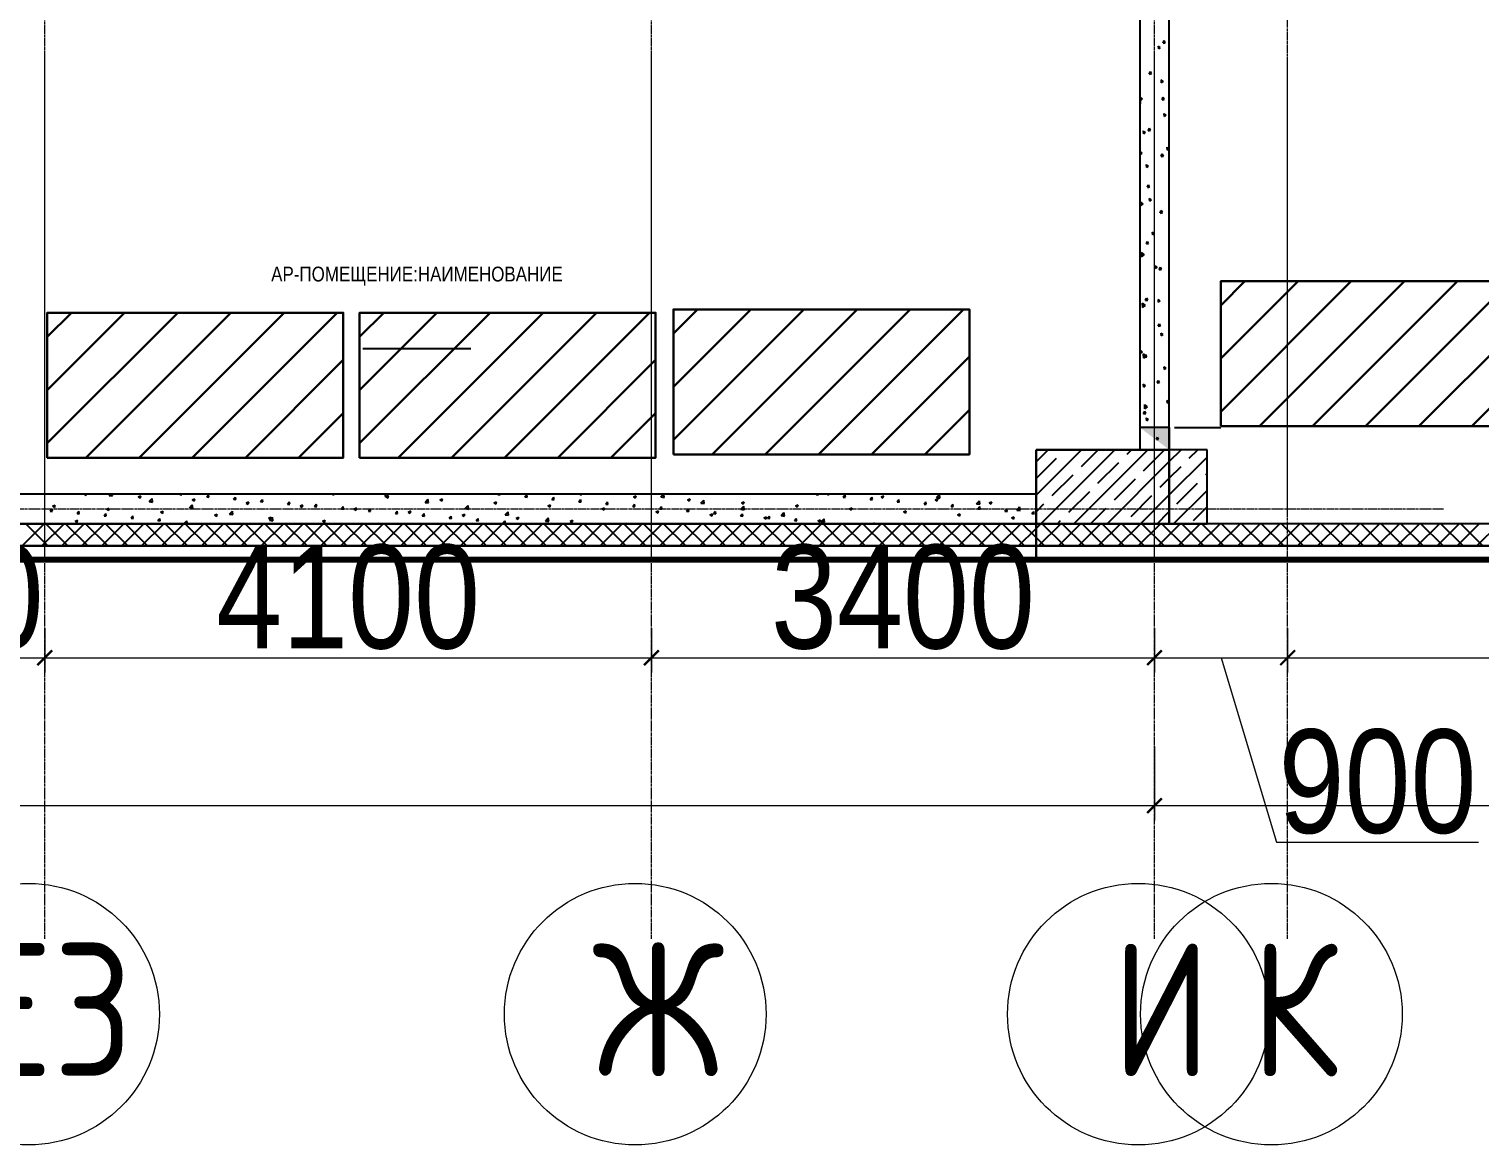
# Model space of a CAD drawing. Header units: millimetres. Extents: x -231292 to 573618, y -153144 to 564035.
# Drawn here: x 28897 to 38703, y 182267 to 189810 of the extents above; entities that cross this region are included whole.
import ezdxf
from ezdxf.enums import TextEntityAlignment as Align

# ---------------------------------------------------------------- set-up
doc = ezdxf.new("R2010")
doc.units = ezdxf.units.MM
doc.linetypes.add('CENTER2', pattern=[28.575, 19.05, -3.175, 3.175, -3.175])
doc.linetypes.add('HIDDEN2', pattern=[4.7625, 3.175, -1.5875])
doc.layers.get('0').update_dxf_attribs({"color": 250})
doc.layers.get('Defpoints').update_dxf_attribs({"color": 250})
for name, color, linetype, lineweight in [('10.3) строит. леса', 20, 'Continuous', 30), ('A-AREA', 250, 'Continuous', 15), ('АР_Колонны', 250, 'Continuous', 35), ('АР_Стены ЖБ', 250, 'Continuous', 35), ('АР_Стены ПЕНОблок', 250, 'Continuous', 20), ('АР_Тонкая', 250, 'Continuous', 5), ('АР_Утеплитель', 250, 'Continuous', 0), ('АР_Штриховка', 250, 'Continuous', 0), ('ОВ_Отопление', 250, 'Continuous', 0), ('РД_Оси_100', 250, 'Continuous', 0), ('РД_Оси_размер', 250, 'Continuous', 0)]:
    doc.layers.add(name, color=color, linetype=linetype, lineweight=lineweight)
doc.styles.add('style1', font='ARIALN.TTF')
doc.styles.add('ккк', font='isocpeur.ttf', dxfattribs={"width": 0.85, "oblique": 15})
doc.dimstyles.new('Dim100_ареал', dxfattribs={"dimscale": 100, "dimtxt": 2.5, "dimasz": 1, "dimexe": 1, "dimexo": 1, "dimgap": 0.5, "dimtad": 1, "dimzin": 12, "dimdsep": 46, "dimtxsty": 'style1', "dimblk": 'ARCHTICK', "dimcen": 1, "dimdle": 1, "dimclrd": 256, "dimclre": 256, "dimaunit": 1, "dimadec": 0, "dimazin": 3, "dimtfac": 1, "dimtmove": 1, "dimatfit": 3, "dimldrblk": 'OPEN30', "dimfxl": 2, "dimfxlon": 1, "dimtolj": 1, "dimtzin": 0, "dimlwd": 9, "dimlwe": 9, "dimarcsym": 0})

# ---------------------------------------------------------------- blocks, each defined once
blk = doc.blocks.new('A-iden')
at = {"linetype": 'Continuous', "lineweight": 5}
blk.add_circle((-0.729, -4.063), 5.894, dxfattribs=at)
at = {"color": 0, "linetype": 'Continuous', "lineweight": 20, "style": 'ккк', "width": 0.85}
blk.add_attdef('ID', text='', height=6, dxfattribs=at).set_placement((0.314, -3.853), align=Align.MIDDLE_CENTER)
blk = doc.blocks.new('_ArchTick')
at = {"color": 0, "linetype": 'ByBlock', "const_width": 0.15}
blk.add_lwpolyline([(-0.5, -0.5), (0.5, 0.5)], dxfattribs=at)
blk = doc.blocks.new('*D163')
at = {"layer": 'Defpoints', "color": 0, "transparency": 16777216}
for p in [(1213952.9, 135907.8), (1215752.9, 135907.8), (1215752.9, 134907.8)]:
    blk.add_point(p, dxfattribs=at)
at = {"layer": 'РД_Оси_размер', "lineweight": 9, "transparency": 16777216}
for p, q in [((1213952.9, 135107.8), (1213952.9, 134807.8)), ((1215752.9, 135107.8), (1215752.9, 134807.8)), ((1213852.9, 134907.8), (1215852.9, 134907.8))]:
    blk.add_line(p, q, dxfattribs=at)
at = {"layer": 'РД_Оси_размер', "lineweight": 9, "transparency": 16777216, "xscale": 100, "yscale": 100, "zscale": 100, "rotation": 180}
blk.add_blockref('_ArchTick', (1213952.9, 134907.8), dxfattribs=at)
at = {"layer": 'РД_Оси_размер', "lineweight": 9, "transparency": 16777216, "xscale": 100, "yscale": 100, "zscale": 100}
blk.add_blockref('_ArchTick', (1215752.9, 134907.8), dxfattribs=at)
at = {"layer": 'РД_Оси_размер', "color": 0, "transparency": 16777216, "insert": (1214852.9, 135315.2), "char_height": 700, "attachment_point": 5, "style": 'style1'}
blk.add_mtext('\\A1;1800', dxfattribs=at)
blk = doc.blocks.new('_Open30')
at = {"color": 0, "linetype": 'ByBlock', "lineweight": -2}
for p, q in [((-1, 0.268), (0, 0)), ((0, 0), (-1, -0.268)), ((0, 0), (-1, 0))]:
    blk.add_line(p, q, dxfattribs=at)
blk = doc.blocks.new('*D164')
at = {"layer": 'Defpoints', "color": 0, "transparency": 16777216}
for p in [(1215752.9, 135907.8), (1219852.9, 135907.8), (1219852.9, 134907.8)]:
    blk.add_point(p, dxfattribs=at)
at = {"layer": 'РД_Оси_размер', "lineweight": 9, "transparency": 16777216}
for p, q in [((1215752.9, 135107.8), (1215752.9, 134807.8)), ((1219852.9, 135107.8), (1219852.9, 134807.8)), ((1215652.9, 134907.8), (1219952.9, 134907.8))]:
    blk.add_line(p, q, dxfattribs=at)
at = {"layer": 'РД_Оси_размер', "lineweight": 9, "transparency": 16777216, "xscale": 100, "yscale": 100, "zscale": 100, "rotation": 180}
blk.add_blockref('_ArchTick', (1215752.9, 134907.8), dxfattribs=at)
at = {"layer": 'РД_Оси_размер', "lineweight": 9, "transparency": 16777216, "xscale": 100, "yscale": 100, "zscale": 100}
blk.add_blockref('_ArchTick', (1219852.9, 134907.8), dxfattribs=at)
at = {"layer": 'РД_Оси_размер', "color": 0, "transparency": 16777216, "insert": (1217802.9, 135315.2), "char_height": 700, "attachment_point": 5, "style": 'style1'}
blk.add_mtext('\\A1;4100', dxfattribs=at)
blk = doc.blocks.new('*D165')
at = {"layer": 'Defpoints', "color": 0, "transparency": 16777216}
for p in [(1219852.9, 135907.8), (1223252.9, 135907.8), (1223252.9, 134907.8)]:
    blk.add_point(p, dxfattribs=at)
at = {"layer": 'РД_Оси_размер', "lineweight": 9, "transparency": 16777216}
for p, q in [((1219852.9, 135107.8), (1219852.9, 134807.8)), ((1223252.9, 135107.8), (1223252.9, 134807.8)), ((1219752.9, 134907.8), (1223352.9, 134907.8))]:
    blk.add_line(p, q, dxfattribs=at)
at = {"layer": 'РД_Оси_размер', "lineweight": 9, "transparency": 16777216, "xscale": 100, "yscale": 100, "zscale": 100, "rotation": 180}
blk.add_blockref('_ArchTick', (1219852.9, 134907.8), dxfattribs=at)
at = {"layer": 'РД_Оси_размер', "lineweight": 9, "transparency": 16777216, "xscale": 100, "yscale": 100, "zscale": 100}
blk.add_blockref('_ArchTick', (1223252.9, 134907.8), dxfattribs=at)
at = {"layer": 'РД_Оси_размер', "color": 0, "transparency": 16777216, "insert": (1221552.9, 135315.2), "char_height": 700, "attachment_point": 5, "style": 'style1'}
blk.add_mtext('\\A1;3400', dxfattribs=at)
blk = doc.blocks.new('*D166')
at = {"layer": 'Defpoints', "color": 0, "transparency": 16777216}
for p in [(1223252.9, 135907.8), (1224152.9, 135907.8), (1224152.9, 134907.8)]:
    blk.add_point(p, dxfattribs=at)
at = {"layer": 'РД_Оси_размер', "lineweight": 9, "transparency": 16777216}
for p, q in [((1223252.9, 135107.8), (1223252.9, 134807.8)), ((1224152.9, 135107.8), (1224152.9, 134807.8)), ((1223152.9, 134907.8), (1224252.9, 134907.8)), ((1223702.9, 134907.8), (1224077.1, 133660.6)), ((1224077.1, 133660.6), (1225443.4, 133660.6))]:
    blk.add_line(p, q, dxfattribs=at)
at = {"layer": 'РД_Оси_размер', "lineweight": 9, "transparency": 16777216, "xscale": 100, "yscale": 100, "zscale": 100, "rotation": 180}
blk.add_blockref('_ArchTick', (1223252.9, 134907.8), dxfattribs=at)
at = {"layer": 'РД_Оси_размер', "lineweight": 9, "transparency": 16777216, "xscale": 100, "yscale": 100, "zscale": 100}
blk.add_blockref('_ArchTick', (1224152.9, 134907.8), dxfattribs=at)
at = {"layer": 'РД_Оси_размер', "color": 0, "transparency": 16777216, "insert": (1224760.2, 134068), "char_height": 700, "attachment_point": 5, "style": 'style1'}
blk.add_mtext('\\A1;900', dxfattribs=at)
blk = doc.blocks.new('*D167')
at = {"layer": 'Defpoints', "color": 0, "transparency": 16777216}
for p in [(1224152.9, 135907.8), (1229252.9, 135907.8), (1229252.9, 134907.8)]:
    blk.add_point(p, dxfattribs=at)
at = {"layer": 'РД_Оси_размер', "lineweight": 9, "transparency": 16777216}
for p, q in [((1224152.9, 135107.8), (1224152.9, 134807.8)), ((1229252.9, 135107.8), (1229252.9, 134807.8)), ((1224052.9, 134907.8), (1229352.9, 134907.8))]:
    blk.add_line(p, q, dxfattribs=at)
at = {"layer": 'РД_Оси_размер', "lineweight": 9, "transparency": 16777216, "xscale": 100, "yscale": 100, "zscale": 100, "rotation": 180}
blk.add_blockref('_ArchTick', (1224152.9, 134907.8), dxfattribs=at)
at = {"layer": 'РД_Оси_размер', "lineweight": 9, "transparency": 16777216, "xscale": 100, "yscale": 100, "zscale": 100}
blk.add_blockref('_ArchTick', (1229252.9, 134907.8), dxfattribs=at)
at = {"layer": 'РД_Оси_размер', "color": 0, "transparency": 16777216, "insert": (1226702.9, 135315.2), "char_height": 700, "attachment_point": 5, "style": 'style1'}
blk.add_mtext('\\A1;5100', dxfattribs=at)
blk = doc.blocks.new('*D205')
at = {"layer": 'Defpoints', "color": 0, "transparency": 16777216}
for p in [(1195652.9, 135907.8), (1223252.9, 135907.8), (1223252.9, 133907.8)]:
    blk.add_point(p, dxfattribs=at)
at = {"layer": 'РД_Оси_размер', "lineweight": 9, "transparency": 16777216}
for p, q in [((1195652.9, 134107.8), (1195652.9, 133807.8)), ((1223252.9, 134107.8), (1223252.9, 133807.8)), ((1195552.9, 133907.8), (1223352.9, 133907.8))]:
    blk.add_line(p, q, dxfattribs=at)
at = {"layer": 'РД_Оси_размер', "lineweight": 9, "transparency": 16777216, "xscale": 100, "yscale": 100, "zscale": 100, "rotation": 180}
blk.add_blockref('_ArchTick', (1195652.9, 133907.8), dxfattribs=at)
at = {"layer": 'РД_Оси_размер', "lineweight": 9, "transparency": 16777216, "xscale": 100, "yscale": 100, "zscale": 100}
blk.add_blockref('_ArchTick', (1223252.9, 133907.8), dxfattribs=at)
at = {"layer": 'РД_Оси_размер', "color": 0, "transparency": 16777216, "insert": (1209452.9, 134315.2), "char_height": 700, "attachment_point": 5, "style": 'style1'}
blk.add_mtext('\\A1;27600', dxfattribs=at)
blk = doc.blocks.new('*D98')
at = {"layer": 'Defpoints', "color": 0, "transparency": 16777216}
for p in [(1241252.9, 222413.9), (1223252.9, 135907.8), (1241252.9, 133907.8)]:
    blk.add_point(p, dxfattribs=at)
at = {"layer": 'РД_Оси_размер', "lineweight": 9, "transparency": 16777216}
for p, q in [((1223252.9, 134307.8), (1223252.9, 133807.8)), ((1241252.9, 134307.8), (1241252.9, 133807.8)), ((1223152.9, 133907.8), (1241352.9, 133907.8))]:
    blk.add_line(p, q, dxfattribs=at)
at = {"layer": 'РД_Оси_размер', "lineweight": 9, "transparency": 16777216, "xscale": 100, "yscale": 100, "zscale": 100, "rotation": 180}
blk.add_blockref('_ArchTick', (1223252.9, 133907.8), dxfattribs=at)
at = {"layer": 'РД_Оси_размер', "lineweight": 9, "transparency": 16777216, "xscale": 100, "yscale": 100, "zscale": 100}
blk.add_blockref('_ArchTick', (1241252.9, 133907.8), dxfattribs=at)
at = {"layer": 'РД_Оси_размер', "color": 0, "transparency": 16777216, "insert": (1232252.9, 134315.2), "char_height": 700, "attachment_point": 5, "style": 'style1'}
blk.add_mtext('\\A1;18000', dxfattribs=at)
blk = doc.blocks.new('оси_рен')
at = {"layer": 'РД_Оси_100', "color": 251, "linetype": 'CENTER2', "true_color": 0x636466}
for p, q in [((1215752.916, 135558.25), (1215752.916, 223268.25)), ((1219852.916, 135558.25), (1219852.916, 223268.25)), ((1223252.916, 135558.25), (1223252.916, 223268.25)), ((1215752.916, 133007.755), (1215752.916, 138964.071)), ((1219852.916, 133007.755), (1219852.916, 138964.071)), ((1223252.916, 133007.755), (1223252.916, 138964.071)), ((1189697.958, 135913.25), (1225207.916, 135913.25))]:
    blk.add_line(p, q, dxfattribs=at)
for points in [[(1224152.916, 135913.25), (1224152.916, 223268.25)], [(1224152.916, 133007.755), (1224152.916, 138964.071)]]:
    blk.add_lwpolyline(points, dxfattribs=at)
at = {"layer": 'РД_Оси_100', "color": 251, "true_color": 0x636466, "xscale": 150, "yscale": 150, "zscale": 100}
for p, values in [((1215752.916, 133107.755), {'ID': 'Е3'}), ((1219852.916, 133107.755), {'ID': 'Ж'}), ((1223252.916, 133107.755), {'ID': 'И'}), ((1224152.182, 133107.755), {'ID': 'К'})]:
    blk.add_blockref('A-iden', p, dxfattribs=at).add_auto_attribs(values)
at = {"layer": 'РД_Оси_размер', "color": 251, "true_color": 0x636466}
for base, p1, p2, picture, middle in [((1241252.916, 133907.755), (1223252.916, 135907.755), (1241252.916, 222413.947), '*D98', (1232252.916, 134315.156)), ((1223252.916, 133907.755), (1195652.916, 135907.755), (1223252.916, 135907.755), '*D205', (1209452.916, 134315.156)), ((1215752.916, 134907.755), (1213952.916, 135907.755), (1215752.916, 135907.755), '*D163', (1214852.916, 135315.156)), ((1219852.916, 134907.755), (1215752.916, 135907.755), (1219852.916, 135907.755), '*D164', (1217802.916, 135315.156)), ((1223252.916, 134907.755), (1219852.916, 135907.755), (1223252.916, 135907.755), '*D165', (1221552.916, 135315.156)), ((1224152.916, 134907.755), (1223252.916, 135907.755), (1224152.916, 135907.755), '*D166', (1224127.076, 134067.952)), ((1229252.916, 134907.755), (1224152.916, 135907.755), (1229252.916, 135907.755), '*D167', (1226702.916, 135315.156))]:
    dim = blk.add_linear_dim(base=base, p1=p1, p2=p2, dimstyle='Dim100_ареал', override={"dimtxt": 7}, dxfattribs=at)
    dim.commit()
    dim.dimension.update_dxf_attribs({"geometry": picture, "text_midpoint": middle})

msp = doc.modelspace()

# ---------------------------------------------------------------- hatches: boundary and pattern name
at = {"layer": '10.3) строит. леса'}
h = msp.add_hatch(dxfattribs=at)
h.set_pattern_fill('ANSI31', color=256, scale=80)
h.set_pattern_definition([(45, (37391.1, 333143.9), (-179.60512, 179.60512), [])])
h.paths.add_polyline_path([(36950.882, 187125.39), (38950.882, 187125.39), (38950.882, 188105.39), (36950.882, 188105.39)])
h = msp.add_hatch(dxfattribs=at)
h.set_pattern_fill('ANSI31', color=256, scale=80)
h.set_pattern_definition([(45, (29460.32, 332930.5), (-179.60512, 179.60512), [])])
h.paths.add_polyline_path([(29020.087, 186911.998), (31020.087, 186911.998), (31020.087, 187891.998), (29020.087, 187891.998)])
h = msp.add_hatch(dxfattribs=at)
h.set_pattern_fill('ANSI31', color=256, scale=80)
h.set_pattern_definition([(45, (31571.2, 332930.5), (-179.60512, 179.60512), [])])
h.paths.add_polyline_path([(31130.983, 186911.998), (33130.983, 186911.998), (33130.983, 187891.998), (31130.983, 187891.998)])
h = msp.add_hatch(dxfattribs=at)
h.set_pattern_fill('ANSI31', color=256, scale=80)
h.set_pattern_definition([(45, (33692.32, 332953.67), (-179.60512, 179.60512), [])])
h.paths.add_polyline_path([(33252.086, 186935.169), (35252.086, 186935.169), (35252.086, 187915.169), (33252.086, 187915.169)])
at = {"layer": 'ОВ_Отопление', "linetype": 'Continuous', "lineweight": 25, "true_color": 0x000000}
for points in [[(36603.243, 187116.253), (36403.243, 187116.253), (36503.243, 187041.253)], [(36603.243, 186966.253), (36603.243, 187116.253), (36503.243, 187041.253)]]:
    msp.add_hatch(color=18, dxfattribs=at).paths.add_polyline_path(points, flags=0)

# ---------------------------------------------------------------- linework, layer by layer
at = {"color": 18, "lineweight": 25, "true_color": 0x000000}
msp.add_line((36637.893, 187115.985, 580), (36950.882, 187115.985, 580), dxfattribs=at)
at = {"layer": '10.3) строит. леса', "elevation": 580}
msp.add_lwpolyline([(36950.882, 187125.39), (38950.882, 187125.39), (38950.882, 188105.39), (36950.882, 188105.39)], close=True, dxfattribs=at)
at = {"layer": '10.3) строит. леса'}
for points in [[(29020.087, 186911.998), (31020.087, 186911.998), (31020.087, 187891.998), (29020.087, 187891.998)], [(31130.983, 186911.998), (33130.983, 186911.998), (33130.983, 187891.998), (31130.983, 187891.998)], [(33252.086, 186935.169), (35252.086, 186935.169), (35252.086, 187915.169), (33252.086, 187915.169)]]:
    msp.add_lwpolyline(points, close=True, dxfattribs=at)
at = {"layer": 'A-AREA', "color": 18, "lineweight": 25, "true_color": 0x000000}
msp.add_line((31153.361, 187650.185), (31883.361, 187650.185), dxfattribs=at)
at = {"layer": 'АР_Колонны', "color": 18, "linetype": 'HIDDEN2', "lineweight": 25, "true_color": 0x000000}
for p, q in [((35703.243, 186966.253), (36603.243, 186966.253)), ((35703.243, 186466.253), (35703.243, 186966.253)), ((36603.243, 186966.253), (36603.243, 186466.253)), ((36603.243, 186466.253), (35703.243, 186466.253))]:
    msp.add_line(p, q, dxfattribs=at)
at = {"layer": 'АР_Колонны', "color": 18, "linetype": 'Continuous', "lineweight": 25, "true_color": 0x000000}
for p, q in [((35703.243, 186966.253), (35703.243, 186466.253)), ((36603.243, 186966.253), (35703.243, 186966.253)), ((36603.243, 186966.253), (35703.243, 186966.253)), ((35703.243, 186966.253), (35703.243, 186466.253)), ((36603.243, 186466.253), (36603.243, 186966.253)), ((36603.243, 186466.253), (36603.243, 186966.253)), ((35703.243, 186466.253), (36603.243, 186466.253)), ((35703.243, 186466.253), (36603.243, 186466.253))]:
    msp.add_line(p, q, dxfattribs=at)
at = {"layer": 'АР_Стены ЖБ', "color": 18, "linetype": 'Continuous', "lineweight": 25, "true_color": 0x000000}
for p, q in [((36603.243, 186966.253), (35703.243, 186966.253)), ((35703.243, 186966.253), (35703.243, 186466.253)), ((36603.243, 186966.253), (36603.243, 186466.253)), ((36858.243, 186966.253), (36603.243, 186966.253)), ((36603.243, 186466.253), (36603.243, 186966.253)), ((36858.243, 186466.253), (36858.243, 186966.253)), ((35703.243, 186466.253), (36603.243, 186466.253)), ((36603.243, 186466.253), (36858.243, 186466.253))]:
    msp.add_line(p, q, dxfattribs=at)
at = {"layer": 'АР_Стены ПЕНОблок', "color": 18, "linetype": 'Continuous', "lineweight": 25, "true_color": 0x000000}
for p, q in [((36403.243, 192246.783), (36403.243, 186966.253)), ((36603.243, 186966.253), (36603.243, 192246.783)), ((36403.243, 186966.253), (36603.243, 186966.253)), ((35703.243, 186666.253), (16803.243, 186666.253)), ((35703.243, 186466.253), (35703.243, 186666.253)), ((16803.243, 186466.253), (35703.243, 186466.253))]:
    msp.add_line(p, q, dxfattribs=at)
at = {"layer": 'АР_Тонкая', "color": 18, "linetype": 'Continuous', "lineweight": 25, "true_color": 0x000000}
for p, q in [((35703.243, 186316.253), (16803.243, 186316.253)), ((16803.243, 186236.253), (35703.243, 186236.253)), ((35703.243, 186236.253), (16803.243, 186236.253)), ((35703.243, 186236.253), (35703.243, 186316.253)), ((54253.243, 186316.253), (35703.243, 186316.253)), ((35703.243, 186316.253), (35703.243, 186236.253)), ((35703.243, 186211.253), (35703.243, 186236.253)), ((35703.243, 186236.253), (54173.243, 186236.253)), ((54173.243, 186236.253), (35703.243, 186236.253)), ((35703.243, 186236.253), (35703.243, 186211.253)), ((16803.243, 186211.253), (35703.243, 186211.253)), ((35703.243, 186211.253), (54148.243, 186211.253))]:
    msp.add_line(p, q, dxfattribs=at)
at = {"layer": 'АР_Утеплитель', "color": 18, "linetype": 'Continuous', "lineweight": 25, "true_color": 0x000000}
for p, q in [((35703.243, 186466.253), (16803.243, 186466.253)), ((35703.243, 186316.253), (35703.243, 186466.253)), ((54403.243, 186466.253), (35703.243, 186466.253)), ((35703.243, 186466.253), (35703.243, 186316.253)), ((16803.243, 186316.253), (35703.243, 186316.253)), ((35703.243, 186316.253), (54253.243, 186316.253))]:
    msp.add_line(p, q, dxfattribs=at)
at = {"layer": 'АР_Штриховка', "color": 18, "linetype": 'Continuous', "lineweight": 25, "true_color": 0x000000}
for p, q in [((36406.295, 189655.689), (36403.243, 189658.105)), ((36542.625, 189684.165), (36529.29, 189693.347)), ((36531.463, 189675.133), (36529.803, 189694.11)), ((36531.47, 189675.125), (36543.144, 189684.921)), ((36560.903, 189714.505), (36568.651, 189731.908)), ((36560.93, 189714.431), (36575.89, 189717.339)), ((36575.875, 189717.333), (36568.663, 189731.828)), ((36403.243, 189653.898), (36406.085, 189655.976)), ((36467.923, 189505.668), (36475.671, 189523.072)), ((36467.95, 189505.595), (36482.91, 189508.503)), ((36482.895, 189508.496), (36475.683, 189522.991)), ((36562.548, 189456.435), (36549.213, 189465.616)), ((36551.387, 189447.403), (36549.727, 189466.38)), ((36551.394, 189447.394), (36563.068, 189457.191)), ((36413.382, 189312.863), (36403.243, 189320.888)), ((36403.243, 189305.887), (36413.172, 189313.15)), ((36422.454, 189338.882), (36409.119, 189348.063)), ((36411.292, 189329.849), (36409.632, 189348.827)), ((36411.299, 189329.841), (36422.974, 189339.637)), ((36554.463, 189331.727), (36562.211, 189349.13)), ((36554.49, 189331.654), (36569.45, 189334.562)), ((36569.435, 189334.555), (36562.223, 189349.05)), ((36582.472, 189228.705), (36569.137, 189237.886)), ((36571.311, 189219.673), (36569.65, 189238.65)), ((36571.318, 189219.664), (36582.992, 189229.46)), ((36442.378, 189111.152), (36429.043, 189120.333)), ((36431.216, 189102.119), (36429.556, 189121.097)), ((36431.223, 189102.111), (36442.897, 189111.907)), ((36461.483, 189122.891), (36469.231, 189140.294)), ((36461.51, 189122.817), (36476.47, 189125.725)), ((36476.455, 189125.719), (36469.243, 189140.214)), ((36420.468, 188970.036), (36403.243, 188983.671)), ((36602.396, 189000.975), (36589.061, 189010.156)), ((36591.234, 188991.942), (36589.574, 189010.92)), ((36591.241, 188991.934), (36602.916, 189001.73)), ((36403.243, 188957.877), (36420.258, 188970.323)), ((36462.302, 188883.422), (36448.967, 188892.603)), ((36451.14, 188874.389), (36449.479, 188893.367)), ((36451.147, 188874.381), (36462.821, 188884.177)), ((36548.023, 188948.949), (36555.771, 188966.352)), ((36548.05, 188948.876), (36563.01, 188951.784)), ((36562.995, 188951.778), (36555.783, 188966.273)), ((36455.043, 188740.113), (36462.791, 188757.516)), ((36455.07, 188740.04), (36470.03, 188742.948)), ((36470.015, 188742.941), (36462.803, 188757.436)), ((36427.555, 188627.209), (36408.514, 188642.282)), ((36409.235, 188613.878), (36408.644, 188642.447)), ((36408.894, 188614), (36427.345, 188627.496)), ((36482.225, 188655.692), (36468.891, 188664.873)), ((36471.064, 188646.659), (36469.403, 188665.636)), ((36471.07, 188646.651), (36482.745, 188656.447)), ((36541.583, 188566.171), (36549.331, 188583.574)), ((36556.554, 188569), (36549.343, 188583.495)), ((36541.61, 188566.099), (36556.57, 188569.007)), ((36502.149, 188427.962), (36488.814, 188437.143)), ((36490.987, 188418.929), (36489.327, 188437.906)), ((36490.994, 188418.921), (36502.669, 188428.717)), ((36434.642, 188284.382), (36415.6, 188299.455)), ((36416.321, 188271.051), (36415.731, 188299.62)), ((36415.981, 188271.173), (36434.431, 188284.669)), ((36448.603, 188357.335), (36456.351, 188374.738)), ((36448.63, 188357.262), (36463.59, 188360.17)), ((36463.574, 188360.164), (36456.363, 188374.659)), ((36522.073, 188200.232), (36508.738, 188209.413)), ((36510.911, 188191.199), (36509.251, 188210.176)), ((36510.918, 188191.191), (36522.593, 188200.987)), ((36535.143, 188183.394), (36542.891, 188200.797)), ((36535.17, 188183.321), (36550.13, 188186.229)), ((36550.114, 188186.223), (36542.903, 188200.718)), ((36442.163, 187974.557), (36449.911, 187991.96)), ((36457.134, 187977.386), (36449.923, 187991.881)), ((36441.728, 187941.555), (36422.687, 187956.628)), ((36423.408, 187928.224), (36422.817, 187956.793)), ((36423.067, 187928.346), (36441.518, 187941.843)), ((36442.19, 187974.485), (36457.15, 187977.393)), ((36541.997, 187972.501), (36528.662, 187981.683)), ((36530.835, 187963.469), (36529.175, 187982.446)), ((36530.842, 187963.46), (36542.516, 187973.257)), ((36528.703, 187800.616), (36536.451, 187818.019)), ((36528.73, 187800.544), (36543.69, 187803.451)), ((36543.674, 187803.445), (36536.462, 187817.94)), ((36561.921, 187744.771), (36548.586, 187753.953)), ((36550.759, 187735.739), (36549.098, 187754.716)), ((36550.766, 187735.73), (36562.44, 187745.526)), ((36421.826, 187627.218), (36408.491, 187636.4)), ((36410.664, 187618.185), (36409.004, 187637.163)), ((36410.671, 187618.177), (36422.345, 187627.973)), ((36448.815, 187598.729), (36429.773, 187613.801)), ((36430.494, 187585.397), (36429.904, 187613.966)), ((36430.154, 187585.52), (36448.605, 187599.016)), ((36435.723, 187591.779), (36443.471, 187609.182)), ((36450.694, 187594.609), (36443.482, 187609.104)), ((36435.75, 187591.707), (36450.71, 187594.615)), ((36581.844, 187517.041), (36568.51, 187526.223)), ((36570.683, 187508.008), (36569.022, 187526.986)), ((36570.689, 187508), (36582.364, 187517.796)), ((36441.75, 187399.488), (36428.415, 187408.67)), ((36430.588, 187390.455), (36428.928, 187409.433)), ((36522.263, 187417.838), (36530.011, 187435.241)), ((36522.29, 187417.766), (36537.25, 187420.674)), ((36537.234, 187420.667), (36530.022, 187435.163)), ((36430.595, 187390.447), (36442.269, 187400.243)), ((36429.283, 187209.001), (36437.031, 187226.405)), ((36429.31, 187208.93), (36444.27, 187211.838)), ((36455.901, 187255.902), (36436.86, 187270.975)), ((36437.581, 187242.571), (36436.99, 187271.14)), ((36444.254, 187211.831), (36437.042, 187226.326)), ((36437.241, 187242.693), (36455.691, 187256.189)), ((36601.768, 187289.311), (36588.433, 187298.493)), ((36590.606, 187280.278), (36588.946, 187299.256)), ((36590.613, 187280.27), (36602.288, 187290.066)), ((36461.674, 187171.758), (36448.339, 187180.94)), ((36450.512, 187162.725), (36448.851, 187181.702)), ((36450.519, 187162.717), (36462.193, 187172.513)), ((36515.823, 187035.06), (36523.571, 187052.463)), ((36515.85, 187034.988), (36530.81, 187037.896)), ((36530.794, 187037.89), (36523.582, 187052.385)), ((35703.243, 186883.984), (35785.512, 186966.253)), ((35703.243, 186659.477), (36010.019, 186966.253)), ((35734.525, 186466.253), (36234.525, 186966.253)), ((35896.661, 186965.149), (35897.766, 186966.253)), ((35959.032, 186466.253), (36459.032, 186966.253)), ((36008.914, 186852.895), (36122.272, 186966.253)), ((36317.611, 186937.085), (36346.778, 186966.253)), ((36429.864, 186824.832), (36570.18, 186965.149)), ((36603.243, 186885.957), (36683.538, 186966.252)), ((36603.243, 186661.451), (36858.243, 186916.451)), ((36738.561, 186909.021), (36795.792, 186966.252)), ((35703.243, 186771.73), (35840.535, 186909.022)), ((36121.168, 186740.642), (36261.484, 186880.959)), ((36183.538, 186466.253), (36603.243, 186885.958)), ((36603.243, 186773.704), (36682.434, 186852.895)), ((35812.471, 186656.452), (35952.788, 186796.769)), ((36233.421, 186628.389), (36373.737, 186768.706)), ((36542.117, 186712.579), (36603.243, 186773.705)), ((36654.371, 186600.325), (36794.687, 186740.642)), ((36850.814, 186796.768), (36858.243, 186804.198)), ((29271.07, 186666.253), (29281.929, 186658.928)), ((29281.933, 186658.928), (29284.391, 186666.253)), ((29438.181, 186657.641), (29460.77, 186654.138)), ((29438.225, 186657.546), (29446.579, 186666.253)), ((29460.755, 186654.036), (29459.333, 186666.253)), ((29634.325, 186647.108), (29646.96, 186638.586)), ((29634.409, 186647.293), (29652.194, 186654.12)), ((29646.964, 186638.585), (29652.114, 186653.934)), ((29709.304, 186615.504), (29729.088, 186636.123)), ((29731.833, 186611.993), (29729.027, 186636.116)), ((29915.008, 186663.271), (29930.19, 186661.943)), ((29915.009, 186663.281), (29917.502, 186666.253)), ((29929.875, 186661.884), (29929.069, 186666.253)), ((29999.356, 186626.766), (30011.991, 186618.244)), ((29999.44, 186626.951), (30017.225, 186633.778)), ((30011.995, 186618.243), (30017.145, 186633.592)), ((30097.193, 186647.332), (30112.375, 186646.003)), ((30097.194, 186647.342), (30109.439, 186661.935)), ((30112.059, 186645.945), (30109.122, 186661.866)), ((30279.377, 186631.393), (30294.559, 186630.064)), ((30279.378, 186631.403), (30291.623, 186645.996)), ((30294.243, 186630.006), (30291.306, 186645.927)), ((30461.563, 186615.464), (30473.808, 186630.057)), ((30476.427, 186614.067), (30473.491, 186629.988)), ((30945.43, 186666.253), (30955.469, 186659.482)), ((30955.473, 186659.481), (30957.745, 186666.253)), ((31302.058, 186652.815), (31324.648, 186649.312)), ((31302.104, 186652.718), (31315.09, 186666.253)), ((31307.865, 186647.661), (31320.5, 186639.139)), ((31307.949, 186647.847), (31325.734, 186654.674)), ((31320.504, 186639.139), (31325.654, 186654.488)), ((31324.632, 186649.208), (31322.649, 186666.253)), ((31573.183, 186610.676), (31592.966, 186631.295)), ((31595.711, 186607.165), (31592.904, 186631.288)), ((31672.896, 186627.319), (31685.53, 186618.797)), ((31672.98, 186627.505), (31690.765, 186634.332)), ((31685.535, 186618.796), (31690.685, 186634.145)), ((32065.981, 186663.059), (32081.163, 186661.73)), ((32065.982, 186663.069), (32068.653, 186666.253)), ((32080.842, 186661.671), (32079.996, 186666.253)), ((32248.165, 186647.119), (32263.347, 186645.791)), ((32248.166, 186647.13), (32260.411, 186661.723)), ((32263.026, 186645.732), (32260.089, 186661.653)), ((32430.35, 186631.18), (32445.532, 186629.852)), ((32430.351, 186631.191), (32442.596, 186645.784)), ((32445.21, 186629.792), (32442.273, 186645.714)), ((32612.536, 186615.252), (32624.781, 186629.845)), ((32619.789, 186666.253), (32629.008, 186660.035)), ((32627.394, 186613.853), (32624.457, 186629.775)), ((32629.013, 186660.034), (32631.099, 186666.253)), ((32981.405, 186648.214), (32994.039, 186639.692)), ((32981.489, 186648.401), (32999.274, 186655.228)), ((32994.043, 186639.692), (32999.194, 186655.041)), ((33165.936, 186647.989), (33188.525, 186644.486)), ((33165.982, 186647.891), (33183.6, 186666.253)), ((33188.509, 186644.38), (33185.964, 186666.253)), ((33346.436, 186627.872), (33359.07, 186619.35)), ((33346.52, 186628.059), (33364.305, 186634.886)), ((33359.074, 186619.349), (33364.224, 186634.698)), ((33437.061, 186605.848), (33456.845, 186626.467)), ((33459.588, 186602.338), (33456.782, 186626.46)), ((34216.953, 186662.846), (34232.135, 186661.518)), ((34216.954, 186662.857), (34219.804, 186666.253)), ((34231.808, 186661.457), (34230.923, 186666.253)), ((34294.149, 186666.253), (34302.548, 186660.588)), ((34302.552, 186660.587), (34304.453, 186666.253)), ((34399.138, 186646.907), (34414.32, 186645.579)), ((34399.139, 186646.918), (34411.384, 186661.511)), ((34413.992, 186645.518), (34411.055, 186661.44)), ((34581.323, 186630.979), (34593.569, 186645.572)), ((34581.323, 186630.968), (34596.505, 186629.64)), ((34596.176, 186629.579), (34593.239, 186645.5)), ((34654.944, 186648.767), (34667.579, 186640.245)), ((34655.029, 186648.955), (34672.814, 186655.782)), ((34667.583, 186640.245), (34672.733, 186655.594)), ((34763.508, 186615.04), (34775.753, 186629.633)), ((34778.36, 186613.64), (34775.423, 186629.561)), ((35019.975, 186628.425), (35032.61, 186619.903)), ((35020.06, 186628.612), (35037.845, 186635.439)), ((35029.813, 186643.163), (35052.403, 186639.66)), ((35029.86, 186643.063), (35049.644, 186663.682)), ((35032.614, 186619.902), (35037.764, 186635.251)), ((35052.386, 186639.552), (35049.58, 186663.674)), ((35300.939, 186601.02), (35320.723, 186621.639)), ((35323.465, 186597.51), (35320.659, 186621.632)), ((35924.725, 186544.199), (36065.041, 186684.516)), ((36345.674, 186516.136), (36485.991, 186656.452)), ((36408.044, 186466.253), (36603.243, 186661.452)), ((36632.551, 186466.252), (36858.243, 186691.945)), ((29039.328, 186551.909), (29054.51, 186550.581)), ((29039.329, 186551.92), (29051.574, 186566.513)), ((29054.197, 186550.523), (29051.26, 186566.445)), ((29055.878, 186585.528), (29068.513, 186577.006)), ((29055.962, 186585.713), (29073.747, 186592.54)), ((29068.517, 186577.005), (29073.667, 186592.354)), ((29221.513, 186535.97), (29236.695, 186534.642)), ((29221.514, 186535.981), (29233.759, 186550.574)), ((29236.381, 186534.584), (29233.445, 186550.505)), ((29403.697, 186520.031), (29418.879, 186518.703)), ((29403.698, 186520.042), (29415.943, 186534.635)), ((29418.566, 186518.645), (29415.629, 186534.566)), ((29420.909, 186565.185), (29433.544, 186556.663)), ((29420.993, 186565.371), (29438.778, 186572.197)), ((29433.548, 186556.663), (29438.698, 186572.012)), ((29709.259, 186615.599), (29731.849, 186612.095)), ((29785.94, 186544.843), (29798.574, 186536.321)), ((29786.024, 186545.028), (29803.809, 186551.855)), ((29798.579, 186536.32), (29803.729, 186551.669)), ((29980.338, 186573.557), (30002.928, 186570.053)), ((29980.383, 186573.462), (30000.167, 186594.081)), ((30002.912, 186569.951), (30000.106, 186594.073)), ((30150.971, 186524.501), (30163.605, 186515.978)), ((30151.055, 186524.686), (30168.839, 186531.513)), ((30163.609, 186515.978), (30168.76, 186531.327)), ((30251.417, 186531.515), (30274.007, 186528.011)), ((30251.462, 186531.419), (30271.246, 186552.038)), ((30273.991, 186527.909), (30271.185, 186552.031)), ((30364.387, 186606.423), (30377.022, 186597.901)), ((30364.471, 186606.609), (30382.256, 186613.436)), ((30377.026, 186597.901), (30382.176, 186613.25)), ((30461.562, 186615.454), (30476.744, 186614.125)), ((30643.747, 186599.514), (30658.929, 186598.186)), ((30643.748, 186599.525), (30655.993, 186614.118)), ((30658.612, 186598.127), (30655.675, 186614.049)), ((30729.418, 186586.081), (30742.052, 186577.559)), ((30729.502, 186586.267), (30747.287, 186593.093)), ((30742.057, 186577.558), (30747.207, 186592.907)), ((30825.931, 186583.575), (30841.113, 186582.247)), ((30825.932, 186583.586), (30838.177, 186598.179)), ((30840.796, 186582.188), (30837.859, 186598.11)), ((31008.116, 186567.636), (31023.298, 186566.308)), ((31008.117, 186567.647), (31020.362, 186582.24)), ((31022.98, 186566.249), (31020.043, 186582.17)), ((31094.449, 186565.738), (31107.083, 186557.216)), ((31094.533, 186565.924), (31112.318, 186572.751)), ((31107.087, 186557.216), (31112.238, 186572.565)), ((31190.301, 186551.697), (31205.483, 186550.369)), ((31190.302, 186551.708), (31202.547, 186566.301)), ((31205.164, 186550.31), (31202.227, 186566.231)), ((31372.485, 186535.758), (31387.667, 186534.43)), ((31372.486, 186535.769), (31384.731, 186550.362)), ((31387.348, 186534.371), (31384.411, 186550.292)), ((31459.479, 186545.396), (31472.114, 186536.874)), ((31459.564, 186545.582), (31477.349, 186552.409)), ((31472.118, 186536.873), (31477.268, 186552.222)), ((31554.67, 186519.819), (31569.852, 186518.491)), ((31554.671, 186519.83), (31566.916, 186534.423)), ((31569.532, 186518.431), (31566.595, 186534.353)), ((31573.137, 186610.773), (31595.727, 186607.27)), ((31824.51, 186525.054), (31837.145, 186516.531)), ((31824.595, 186525.24), (31842.379, 186532.067)), ((31837.149, 186516.531), (31842.299, 186531.88)), ((31844.216, 186568.731), (31866.806, 186565.228)), ((31844.262, 186568.634), (31864.045, 186589.253)), ((31866.789, 186565.123), (31863.983, 186589.245)), ((32037.927, 186606.976), (32050.561, 186598.454)), ((32038.011, 186607.163), (32055.796, 186613.99)), ((32050.565, 186598.454), (32055.716, 186613.803)), ((32115.295, 186526.689), (32137.885, 186523.186)), ((32115.341, 186526.592), (32135.124, 186547.21)), ((32137.868, 186523.081), (32135.062, 186547.203)), ((32402.958, 186586.634), (32415.592, 186578.112)), ((32403.042, 186586.82), (32420.827, 186593.647)), ((32415.596, 186578.111), (32420.746, 186593.46)), ((32612.535, 186615.241), (32627.717, 186613.913)), ((32767.988, 186566.291), (32780.623, 186557.769)), ((32768.073, 186566.478), (32785.858, 186573.305)), ((32780.627, 186557.769), (32785.777, 186573.118)), ((32794.719, 186599.302), (32809.901, 186597.974)), ((32794.72, 186599.313), (32806.965, 186613.906)), ((32809.578, 186597.914), (32806.641, 186613.835)), ((32976.904, 186583.363), (32992.086, 186582.035)), ((32976.905, 186583.374), (32989.15, 186597.967)), ((32991.762, 186581.975), (32988.825, 186597.896)), ((33133.019, 186545.949), (33145.654, 186537.427)), ((33133.104, 186546.136), (33150.889, 186552.963)), ((33145.658, 186537.426), (33150.808, 186552.775)), ((33159.089, 186567.424), (33174.271, 186566.096)), ((33159.09, 186567.435), (33171.335, 186582.028)), ((33173.946, 186566.036), (33171.009, 186581.957)), ((33341.273, 186551.485), (33356.455, 186550.157)), ((33341.274, 186551.496), (33353.519, 186566.089)), ((33356.13, 186550.096), (33353.193, 186566.018)), ((33437.014, 186605.947), (33459.604, 186602.444)), ((33498.05, 186525.607), (33510.684, 186517.084)), ((33498.135, 186525.793), (33515.919, 186532.62)), ((33510.689, 186517.084), (33515.839, 186532.433)), ((33523.458, 186535.546), (33538.64, 186534.218)), ((33523.459, 186535.557), (33535.704, 186550.15)), ((33538.314, 186534.157), (33535.378, 186550.079)), ((33705.643, 186519.607), (33720.825, 186518.278)), ((33705.644, 186519.617), (33717.889, 186534.211)), ((33708.093, 186563.905), (33730.683, 186560.402)), ((33708.14, 186563.806), (33727.924, 186584.425)), ((33711.466, 186607.529), (33724.101, 186599.007)), ((33711.551, 186607.716), (33729.336, 186614.543)), ((33720.499, 186518.218), (33717.562, 186534.139)), ((33724.105, 186599.007), (33729.255, 186614.356)), ((33730.667, 186560.295), (33727.86, 186584.418)), ((33979.172, 186521.863), (34001.762, 186518.36)), ((33979.219, 186521.764), (33999.003, 186542.383)), ((34001.746, 186518.253), (33998.939, 186542.375)), ((34076.497, 186587.187), (34089.132, 186578.665)), ((34076.582, 186587.374), (34094.367, 186594.201)), ((34089.136, 186578.664), (34094.286, 186594.013)), ((34441.528, 186566.845), (34454.163, 186558.322)), ((34441.613, 186567.032), (34459.398, 186573.859)), ((34454.167, 186558.322), (34459.317, 186573.671)), ((34763.507, 186615.029), (34778.689, 186613.701)), ((34806.559, 186546.502), (34819.193, 186537.98)), ((34806.644, 186546.69), (34824.429, 186553.516)), ((34819.197, 186537.979), (34824.348, 186553.328)), ((34945.692, 186599.09), (34960.874, 186597.762)), ((34945.693, 186599.101), (34957.938, 186613.694)), ((34960.544, 186597.701), (34957.608, 186613.622)), ((35127.877, 186583.162), (35140.123, 186597.755)), ((35127.877, 186583.151), (35143.059, 186581.823)), ((35142.729, 186581.761), (35139.792, 186597.683)), ((35171.59, 186526.16), (35184.224, 186517.638)), ((35171.675, 186526.347), (35189.459, 186533.174)), ((35184.228, 186517.637), (35189.378, 186532.986)), ((35300.892, 186601.121), (35323.482, 186597.618)), ((35310.061, 186567.212), (35325.243, 186565.883)), ((35310.062, 186567.223), (35322.307, 186581.816)), ((35324.913, 186565.822), (35321.976, 186581.744)), ((35385.006, 186608.082), (35397.641, 186599.56)), ((35385.091, 186608.27), (35402.876, 186615.097)), ((35397.645, 186599.56), (35402.795, 186614.909)), ((35492.246, 186551.273), (35507.428, 186549.944)), ((35492.247, 186551.283), (35504.492, 186565.877)), ((35507.097, 186549.883), (35504.16, 186565.804)), ((35571.971, 186559.079), (35594.561, 186555.576)), ((35572.018, 186558.978), (35591.802, 186579.597)), ((35594.544, 186555.467), (35591.738, 186579.59)), ((35674.431, 186535.344), (35686.677, 186549.938)), ((35674.431, 186535.334), (35689.613, 186534.005)), ((35689.281, 186533.944), (35686.344, 186549.865)), ((35703.243, 186547.224), (35756.345, 186600.326)), ((36071.285, 186466.253), (36177.294, 186572.262)), ((36520.298, 186466.253), (36598.244, 186544.199)), ((36766.624, 186488.072), (36858.243, 186579.691)), ((28849.333, 186316.253), (28999.333, 186466.253)), ((29024.592, 186316.253), (28874.592, 186466.253)), ((28943.262, 186466.253), (28949.526, 186472.781)), ((28950.224, 186466.253), (28949.465, 186472.774)), ((28984.037, 186316.253), (29134.037, 186466.253)), ((29159.296, 186316.253), (29009.296, 186466.253)), ((29118.741, 186316.253), (29268.741, 186466.253)), ((29294, 186316.253), (29144, 186466.253)), ((29207.493, 186483.263), (29220.127, 186474.74)), ((29207.576, 186483.448), (29225.361, 186490.275)), ((29220.131, 186474.74), (29225.281, 186490.089)), ((29253.445, 186316.253), (29403.445, 186466.253)), ((29428.704, 186316.253), (29278.704, 186466.253)), ((29388.148, 186316.253), (29538.148, 186466.253)), ((29563.408, 186316.253), (29413.408, 186466.253)), ((29522.852, 186316.253), (29672.852, 186466.253)), ((29698.112, 186316.253), (29548.112, 186466.253)), ((29580.807, 186466.253), (29590.392, 186469.932)), ((29585.882, 186504.092), (29601.064, 186502.764)), ((29585.883, 186504.103), (29598.128, 186518.696)), ((29589.14, 186466.253), (29590.312, 186469.746)), ((29600.75, 186502.706), (29597.813, 186518.627)), ((29657.556, 186316.253), (29807.556, 186466.253)), ((29832.815, 186316.253), (29682.815, 186466.253)), ((29768.067, 186488.153), (29783.249, 186486.825)), ((29768.068, 186488.164), (29780.313, 186502.757)), ((29782.934, 186486.766), (29779.997, 186502.688)), ((29792.26, 186316.253), (29942.26, 186466.253)), ((29967.519, 186316.253), (29817.519, 186466.253)), ((29926.964, 186316.253), (30076.964, 186466.253)), ((29950.251, 186472.214), (29965.433, 186470.886)), ((29950.252, 186472.225), (29962.497, 186486.818)), ((30102.223, 186316.253), (29952.223, 186466.253)), ((29965.118, 186470.827), (29962.181, 186486.749)), ((30061.668, 186316.253), (30211.668, 186466.253)), ((30236.927, 186316.253), (30086.927, 186466.253)), ((30140.801, 186466.253), (30144.682, 186470.879)), ((30145.206, 186466.253), (30144.365, 186470.809)), ((30196.371, 186316.253), (30346.371, 186466.253)), ((30371.631, 186316.253), (30221.631, 186466.253)), ((30331.075, 186316.253), (30481.075, 186466.253)), ((30506.335, 186316.253), (30356.335, 186466.253)), ((30465.779, 186316.253), (30615.779, 186466.253)), ((30641.038, 186316.253), (30491.038, 186466.253)), ((30516.001, 186504.158), (30528.636, 186495.636)), ((30516.086, 186504.344), (30533.87, 186511.171)), ((30522.496, 186489.473), (30545.086, 186485.969)), ((30522.541, 186489.377), (30542.325, 186509.996)), ((30528.64, 186495.635), (30533.79, 186510.984)), ((30545.07, 186485.866), (30542.264, 186509.989)), ((30600.483, 186316.253), (30750.483, 186466.253)), ((30775.742, 186316.253), (30625.742, 186466.253)), ((30735.187, 186316.253), (30885.187, 186466.253)), ((30910.446, 186316.253), (30760.446, 186466.253)), ((30811.772, 186466.253), (30813.404, 186467.954)), ((30813.54, 186466.253), (30813.343, 186467.946)), ((30869.891, 186316.253), (31019.891, 186466.253)), ((30881.032, 186483.816), (30893.667, 186475.294)), ((30881.116, 186484.001), (30898.901, 186490.828)), ((30893.671, 186475.293), (30898.821, 186490.642)), ((31045.15, 186316.253), (30895.15, 186466.253)), ((31004.595, 186316.253), (31154.595, 186466.253)), ((31179.854, 186316.253), (31029.854, 186466.253)), ((31139.298, 186316.253), (31289.298, 186466.253)), ((31314.558, 186316.253), (31164.558, 186466.253)), ((31252.905, 186466.253), (31263.932, 186470.486)), ((31262.494, 186466.253), (31263.852, 186470.3)), ((31274.002, 186316.253), (31424.002, 186466.253)), ((31449.262, 186316.253), (31299.262, 186466.253)), ((31408.706, 186316.253), (31558.706, 186466.253)), ((31583.965, 186316.253), (31433.965, 186466.253)), ((31543.41, 186316.253), (31693.41, 186466.253)), ((31718.669, 186316.253), (31568.669, 186466.253)), ((31678.114, 186316.253), (31828.114, 186466.253)), ((31853.373, 186316.253), (31703.373, 186466.253)), ((31736.855, 186503.88), (31752.037, 186502.552)), ((31736.856, 186503.891), (31749.101, 186518.484)), ((31751.716, 186502.492), (31748.779, 186518.414)), ((31812.818, 186316.253), (31962.818, 186466.253)), ((31988.077, 186316.253), (31838.077, 186466.253)), ((31919.039, 186487.941), (31934.221, 186486.613)), ((31919.04, 186487.951), (31931.285, 186502.545)), ((31933.9, 186486.553), (31930.963, 186502.474)), ((31947.521, 186316.253), (32097.521, 186466.253)), ((32122.781, 186316.253), (31972.781, 186466.253)), ((32082.225, 186316.253), (32232.225, 186466.253)), ((32101.224, 186472.002), (32116.406, 186470.673)), ((32101.225, 186472.012), (32113.47, 186486.606)), ((32257.485, 186316.253), (32107.485, 186466.253)), ((32116.084, 186470.614), (32113.148, 186486.535)), ((32189.541, 186504.711), (32202.176, 186496.189)), ((32189.626, 186504.897), (32207.41, 186511.724)), ((32202.18, 186496.188), (32207.33, 186511.537)), ((32216.929, 186316.253), (32366.929, 186466.253)), ((32392.188, 186316.253), (32242.188, 186466.253)), ((32291.951, 186466.253), (32295.655, 186470.666)), ((32296.133, 186466.253), (32295.332, 186470.596)), ((32351.633, 186316.253), (32501.633, 186466.253)), ((32526.892, 186316.253), (32376.892, 186466.253)), ((32386.374, 186484.647), (32408.963, 186481.143)), ((32386.42, 186484.549), (32406.203, 186505.168)), ((32408.947, 186481.038), (32406.141, 186505.161)), ((32486.337, 186316.253), (32636.337, 186466.253)), ((32661.596, 186316.253), (32511.596, 186466.253)), ((32554.572, 186484.369), (32567.206, 186475.847)), ((32554.656, 186484.555), (32572.441, 186491.382)), ((32567.211, 186475.846), (32572.361, 186491.195)), ((32621.041, 186316.253), (32771.041, 186466.253)), ((32796.3, 186316.253), (32646.3, 186466.253)), ((32755.744, 186316.253), (32905.744, 186466.253)), ((32931.004, 186316.253), (32781.004, 186466.253)), ((32890.448, 186316.253), (33040.448, 186466.253)), ((33065.708, 186316.253), (32915.708, 186466.253)), ((32925.002, 186466.253), (32937.472, 186471.04)), ((32935.848, 186466.253), (32937.391, 186470.853)), ((33025.152, 186316.253), (33175.152, 186466.253)), ((33200.411, 186316.253), (33050.411, 186466.253)), ((33159.856, 186316.253), (33309.856, 186466.253)), ((33335.115, 186316.253), (33185.115, 186466.253)), ((33294.56, 186316.253), (33444.56, 186466.253)), ((33469.819, 186316.253), (33319.819, 186466.253)), ((33429.264, 186316.253), (33579.264, 186466.253)), ((33604.523, 186316.253), (33454.523, 186466.253)), ((33563.968, 186316.253), (33713.968, 186466.253)), ((33739.227, 186316.253), (33589.227, 186466.253)), ((33698.671, 186316.253), (33848.671, 186466.253)), ((33873.931, 186316.253), (33723.931, 186466.253)), ((33833.375, 186316.253), (33983.375, 186466.253)), ((34008.635, 186316.253), (33858.635, 186466.253)), ((33863.081, 186505.264), (33875.715, 186496.742)), ((33863.166, 186505.451), (33880.95, 186512.278)), ((33875.719, 186496.742), (33880.87, 186512.091)), ((33887.827, 186503.668), (33903.009, 186502.339)), ((33887.828, 186503.678), (33900.073, 186518.272)), ((33902.683, 186502.279), (33899.746, 186518.2)), ((33968.079, 186316.253), (34118.079, 186466.253)), ((34143.338, 186316.253), (33993.338, 186466.253)), ((34070.012, 186487.729), (34085.194, 186486.4)), ((34070.013, 186487.739), (34082.258, 186502.332)), ((34084.867, 186486.34), (34081.93, 186502.261)), ((34102.783, 186316.253), (34252.783, 186466.253)), ((34278.042, 186316.253), (34128.042, 186466.253)), ((34228.112, 186484.922), (34240.746, 186476.4)), ((34228.196, 186485.109), (34245.981, 186491.936)), ((34237.487, 186316.253), (34387.487, 186466.253)), ((34240.75, 186476.399), (34245.9, 186491.748)), ((34250.251, 186479.821), (34272.841, 186476.318)), ((34250.298, 186479.721), (34270.082, 186500.34)), ((34252.197, 186471.789), (34267.379, 186470.461)), ((34252.198, 186471.8), (34264.443, 186486.393)), ((34412.746, 186316.253), (34262.746, 186466.253)), ((34267.051, 186470.4), (34264.114, 186486.322)), ((34272.824, 186476.21), (34270.018, 186500.333)), ((34372.191, 186316.253), (34522.191, 186466.253)), ((34547.45, 186316.253), (34397.45, 186466.253)), ((34443.102, 186466.253), (34446.627, 186470.454)), ((34447.06, 186466.253), (34446.298, 186470.383)), ((34506.894, 186316.253), (34656.894, 186466.253)), ((34682.154, 186316.253), (34532.154, 186466.253)), ((34597.099, 186466.253), (34611.012, 186471.594)), ((34609.202, 186466.253), (34610.931, 186471.406)), ((34641.598, 186316.253), (34791.598, 186466.253)), ((34816.858, 186316.253), (34666.858, 186466.253)), ((34776.302, 186316.253), (34926.302, 186466.253)), ((34951.561, 186316.253), (34801.561, 186466.253)), ((34911.006, 186316.253), (35061.006, 186466.253)), ((35086.265, 186316.253), (34936.265, 186466.253)), ((35045.71, 186316.253), (35195.71, 186466.253)), ((35220.969, 186316.253), (35070.969, 186466.253)), ((35180.414, 186316.253), (35330.414, 186466.253)), ((35355.673, 186316.253), (35205.673, 186466.253)), ((35315.117, 186316.253), (35465.117, 186466.253)), ((35490.377, 186316.253), (35340.377, 186466.253)), ((35449.821, 186316.253), (35599.821, 186466.253)), ((35625.081, 186316.253), (35475.081, 186466.253)), ((35536.62, 186505.817), (35549.255, 186497.295)), ((35536.706, 186506.005), (35554.49, 186512.832)), ((35549.259, 186497.295), (35554.409, 186512.644)), ((35584.525, 186316.253), (35703.243, 186434.971)), ((35703.243, 186372.794), (35609.784, 186466.253)), ((35703.243, 186434.971), (35734.525, 186466.253)), ((35719.229, 186316.253), (35869.229, 186466.253)), ((35894.488, 186316.253), (35744.488, 186466.253)), ((35846.778, 186466.253), (35868.598, 186488.073)), ((35853.933, 186316.253), (36003.933, 186466.253)), ((36029.192, 186316.253), (35879.192, 186466.253)), ((35988.637, 186316.253), (36138.637, 186466.253)), ((36163.896, 186316.253), (36013.896, 186466.253)), ((36123.341, 186316.253), (36273.341, 186466.253)), ((36298.6, 186316.253), (36148.6, 186466.253)), ((36258.044, 186316.253), (36408.044, 186466.253)), ((36433.304, 186316.253), (36283.304, 186466.253)), ((36392.748, 186316.253), (36542.748, 186466.253)), ((36568.008, 186316.253), (36418.008, 186466.253)), ((36527.452, 186316.253), (36677.452, 186466.253)), ((36702.711, 186316.253), (36552.711, 186466.253)), ((36662.156, 186316.253), (36812.156, 186466.253)), ((36837.415, 186316.253), (36687.415, 186466.253)), ((36796.86, 186316.253), (36946.86, 186466.253)), ((36972.119, 186316.253), (36822.119, 186466.253)), ((36857.058, 186466.252), (36858.243, 186467.438)), ((36931.564, 186316.253), (37081.564, 186466.253)), ((37106.823, 186316.253), (36956.823, 186466.253)), ((37066.267, 186316.253), (37216.267, 186466.253)), ((37241.527, 186316.253), (37091.527, 186466.253)), ((37200.971, 186316.253), (37350.971, 186466.253)), ((37376.231, 186316.253), (37226.231, 186466.253)), ((37335.675, 186316.253), (37485.675, 186466.253)), ((37510.934, 186316.253), (37360.934, 186466.253)), ((37470.379, 186316.253), (37620.379, 186466.253)), ((37645.638, 186316.253), (37495.638, 186466.253)), ((37605.083, 186316.253), (37755.083, 186466.253)), ((37780.342, 186316.253), (37630.342, 186466.253)), ((37739.787, 186316.253), (37889.787, 186466.253)), ((37915.046, 186316.253), (37765.046, 186466.253)), ((37874.49, 186316.253), (38024.49, 186466.253)), ((38049.75, 186316.253), (37899.75, 186466.253)), ((38009.194, 186316.253), (38159.194, 186466.253)), ((38184.454, 186316.253), (38034.454, 186466.253)), ((38143.898, 186316.253), (38293.898, 186466.253)), ((38319.157, 186316.253), (38169.157, 186466.253)), ((38278.602, 186316.253), (38428.602, 186466.253)), ((38453.861, 186316.253), (38303.861, 186466.253)), ((38413.306, 186316.253), (38563.306, 186466.253)), ((38588.565, 186316.253), (38438.565, 186466.253)), ((38548.01, 186316.253), (38698.01, 186466.253)), ((38723.269, 186316.253), (38573.269, 186466.253)), ((38682.714, 186316.253), (38832.714, 186466.253)), ((35759.784, 186316.253), (35703.243, 186372.794)), ((16803.243, 186236.002), (35703.243, 186236.002)), ((16803.243, 186235.002), (35703.243, 186235.002)), ((16803.243, 186234.002), (35703.243, 186234.002)), ((16803.243, 186233.002), (35703.243, 186233.002)), ((16803.243, 186232.002), (35703.243, 186232.002)), ((16803.243, 186231.002), (35703.243, 186231.002)), ((16803.243, 186230.002), (35703.243, 186230.002)), ((16803.243, 186229.002), (35703.243, 186229.002)), ((16803.243, 186228.002), (35703.243, 186228.002)), ((16803.243, 186227.002), (35703.243, 186227.002)), ((16803.243, 186226.002), (35703.243, 186226.002)), ((16803.243, 186225.002), (35703.243, 186225.002)), ((35703.243, 186236.002), (54172.992, 186236.002)), ((35703.243, 186235.002), (54171.992, 186235.002)), ((35703.243, 186234.002), (54170.992, 186234.002)), ((35703.243, 186233.002), (54169.992, 186233.002)), ((35703.243, 186232.002), (54168.992, 186232.002)), ((35703.243, 186231.002), (54167.992, 186231.002)), ((35703.243, 186230.002), (54166.992, 186230.002)), ((35703.243, 186229.002), (54165.992, 186229.002)), ((35703.243, 186228.002), (54164.992, 186228.002)), ((35703.243, 186227.002), (54163.992, 186227.002)), ((35703.243, 186226.002), (54162.992, 186226.002)), ((35703.243, 186225.002), (54161.992, 186225.002)), ((16803.243, 186224.002), (35703.243, 186224.002)), ((16803.243, 186223.002), (35703.243, 186223.002)), ((16803.243, 186222.002), (35703.243, 186222.002)), ((16803.243, 186221.002), (35703.243, 186221.002)), ((16803.243, 186220.002), (35703.243, 186220.002)), ((16803.243, 186219.002), (35703.243, 186219.002)), ((16803.243, 186218.002), (35703.243, 186218.002)), ((16803.243, 186217.002), (35703.243, 186217.002)), ((16803.243, 186216.002), (35703.243, 186216.002)), ((16803.243, 186215.002), (35703.243, 186215.002)), ((16803.243, 186214.002), (35703.243, 186214.002)), ((16803.243, 186213.002), (35703.243, 186213.002)), ((16803.243, 186212.002), (35703.243, 186212.002)), ((35703.243, 186224.002), (54160.992, 186224.002)), ((35703.243, 186223.002), (54159.992, 186223.002)), ((35703.243, 186222.002), (54158.992, 186222.002)), ((35703.243, 186221.002), (54157.992, 186221.002)), ((35703.243, 186220.002), (54156.992, 186220.002)), ((35703.243, 186219.002), (54155.992, 186219.002)), ((35703.243, 186218.002), (54154.992, 186218.002)), ((35703.243, 186217.002), (54153.992, 186217.002)), ((35703.243, 186216.002), (54152.992, 186216.002)), ((35703.243, 186215.002), (54151.992, 186215.002)), ((35703.243, 186214.002), (54150.992, 186214.002)), ((35703.243, 186213.002), (54149.992, 186213.002)), ((35703.243, 186212.002), (54148.992, 186212.002))]:
    msp.add_line(p, q, dxfattribs=at)
at = {"layer": 'ОВ_Отопление', "color": 18, "linetype": 'Continuous', "lineweight": 25, "true_color": 0x000000}
for p, q in [((36403.243, 187116.253), (36403.243, 186966.253)), ((36603.243, 187116.253), (36403.243, 187116.253)), ((36603.243, 187116.253), (36603.243, 186966.253)), ((36603.243, 186966.253), (36403.243, 186966.253))]:
    msp.add_line(p, q, dxfattribs=at)

# ---------------------------------------------------------------- block references
at = {"rotation": 359.999868838025}
msp.add_blockref('оси_рен', (-1186750.035, 50655.808), dxfattribs=at)

# ---------------------------------------------------------------- texts
at = {"layer": 'Defpoints', "color": 18, "lineweight": 25, "true_color": 0x000000, "style": 'style1', "flags": 8}
msp.add_attdef('АР-ПОМЕЩЕНИЕ:НАИМЕНОВАНИЕ', text='0', height=100, dxfattribs=at).set_placement((31518.431, 188140.123), align=Align.MIDDLE)

doc.saveas('drawing.dxf')
